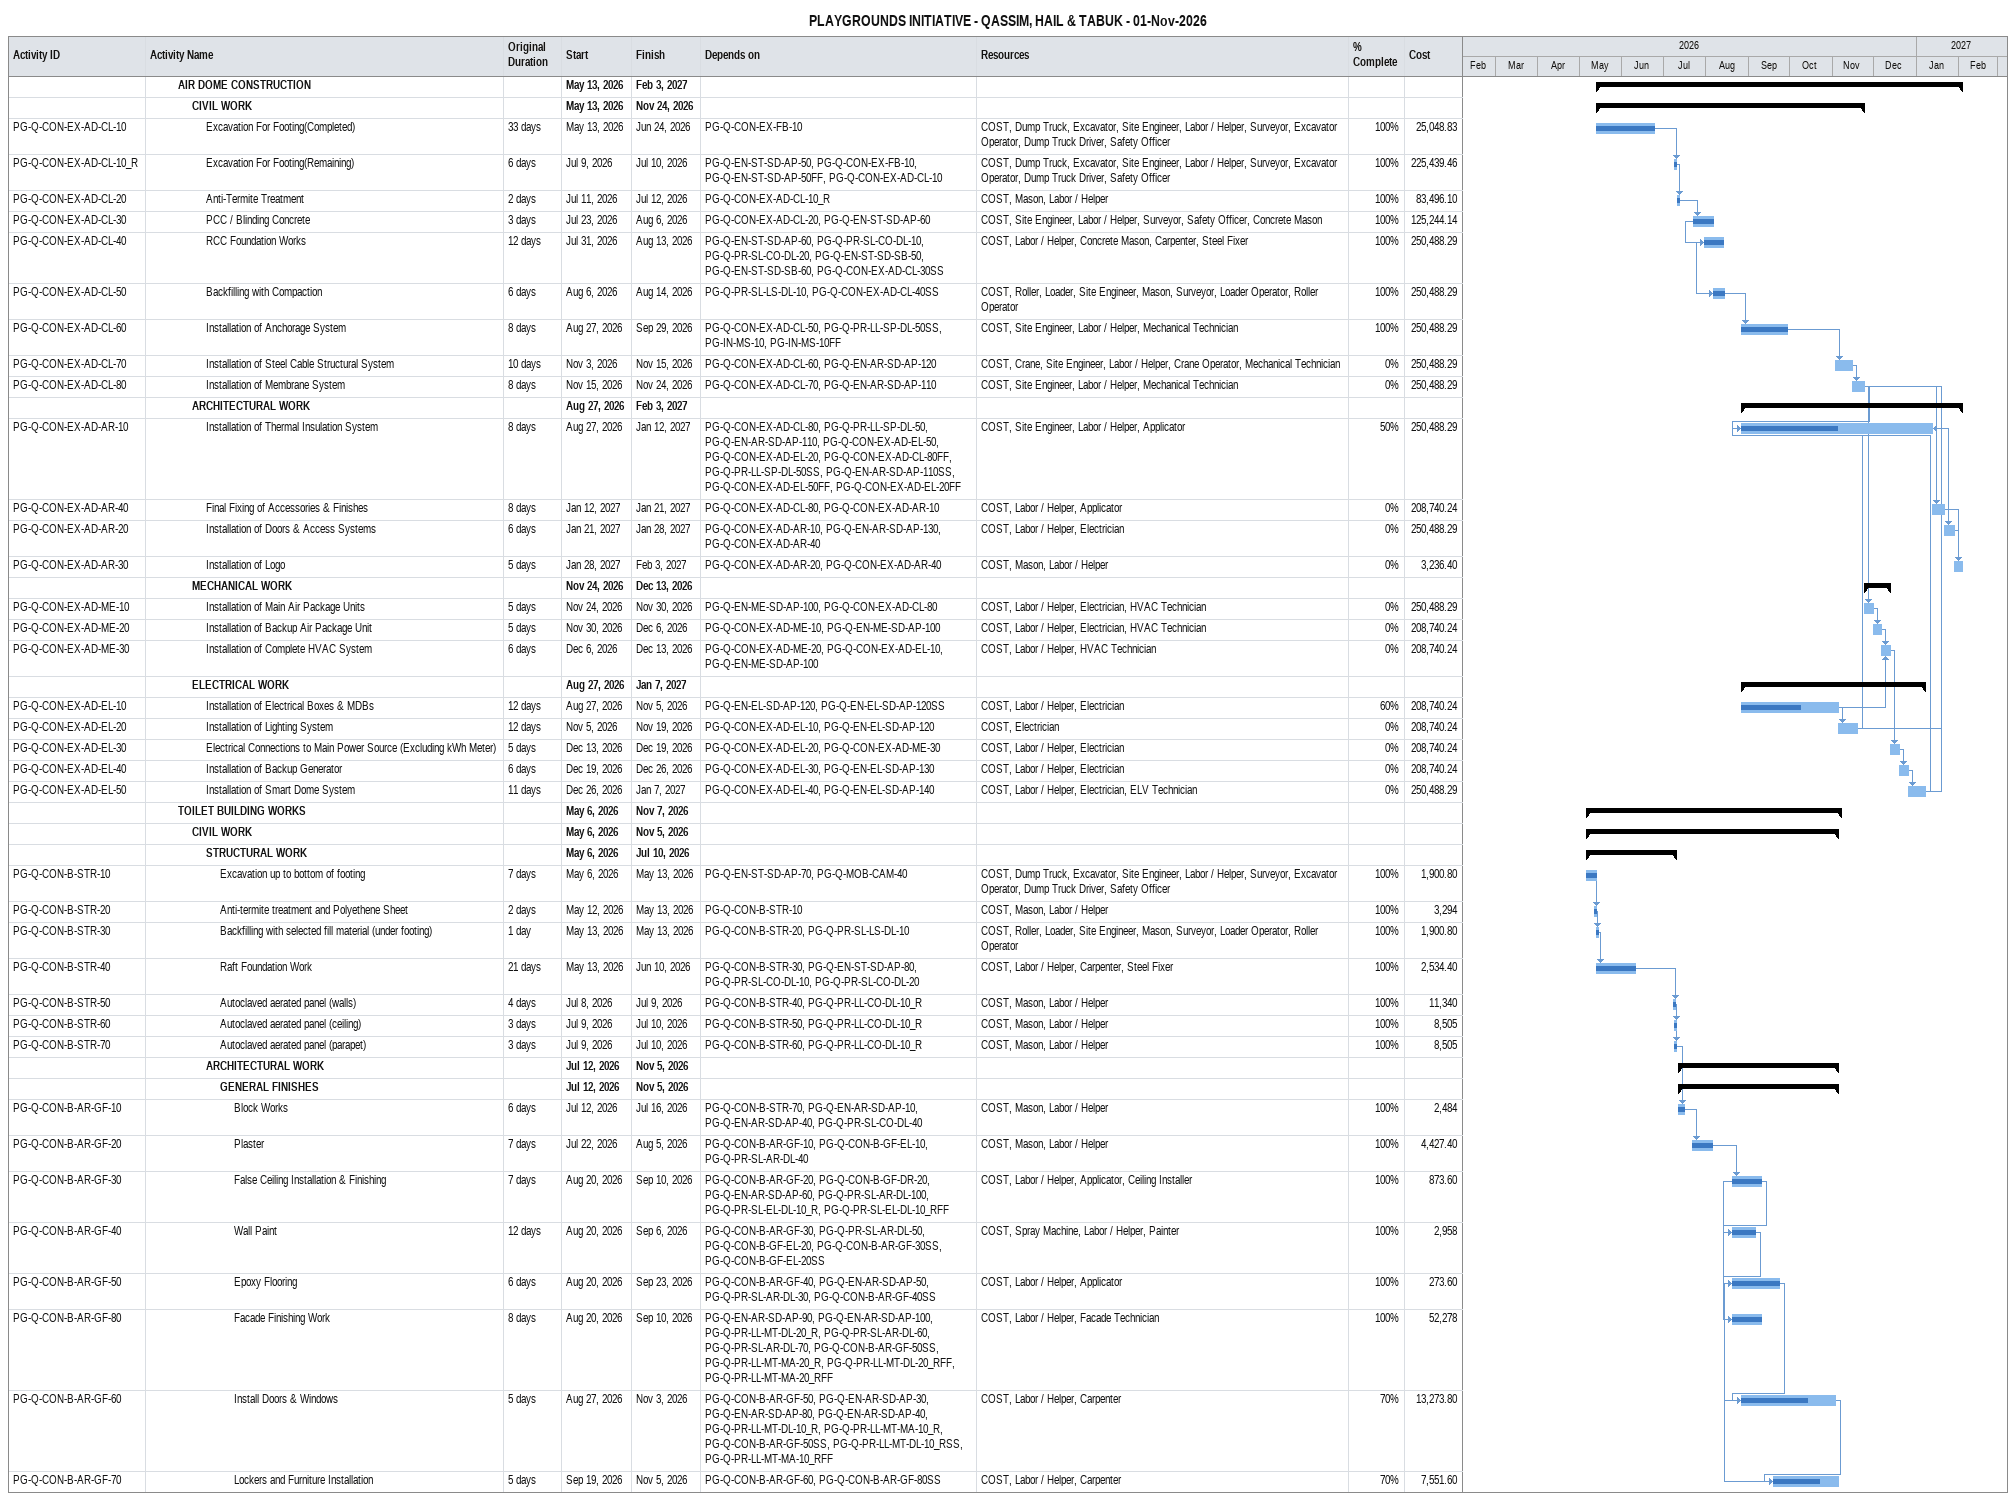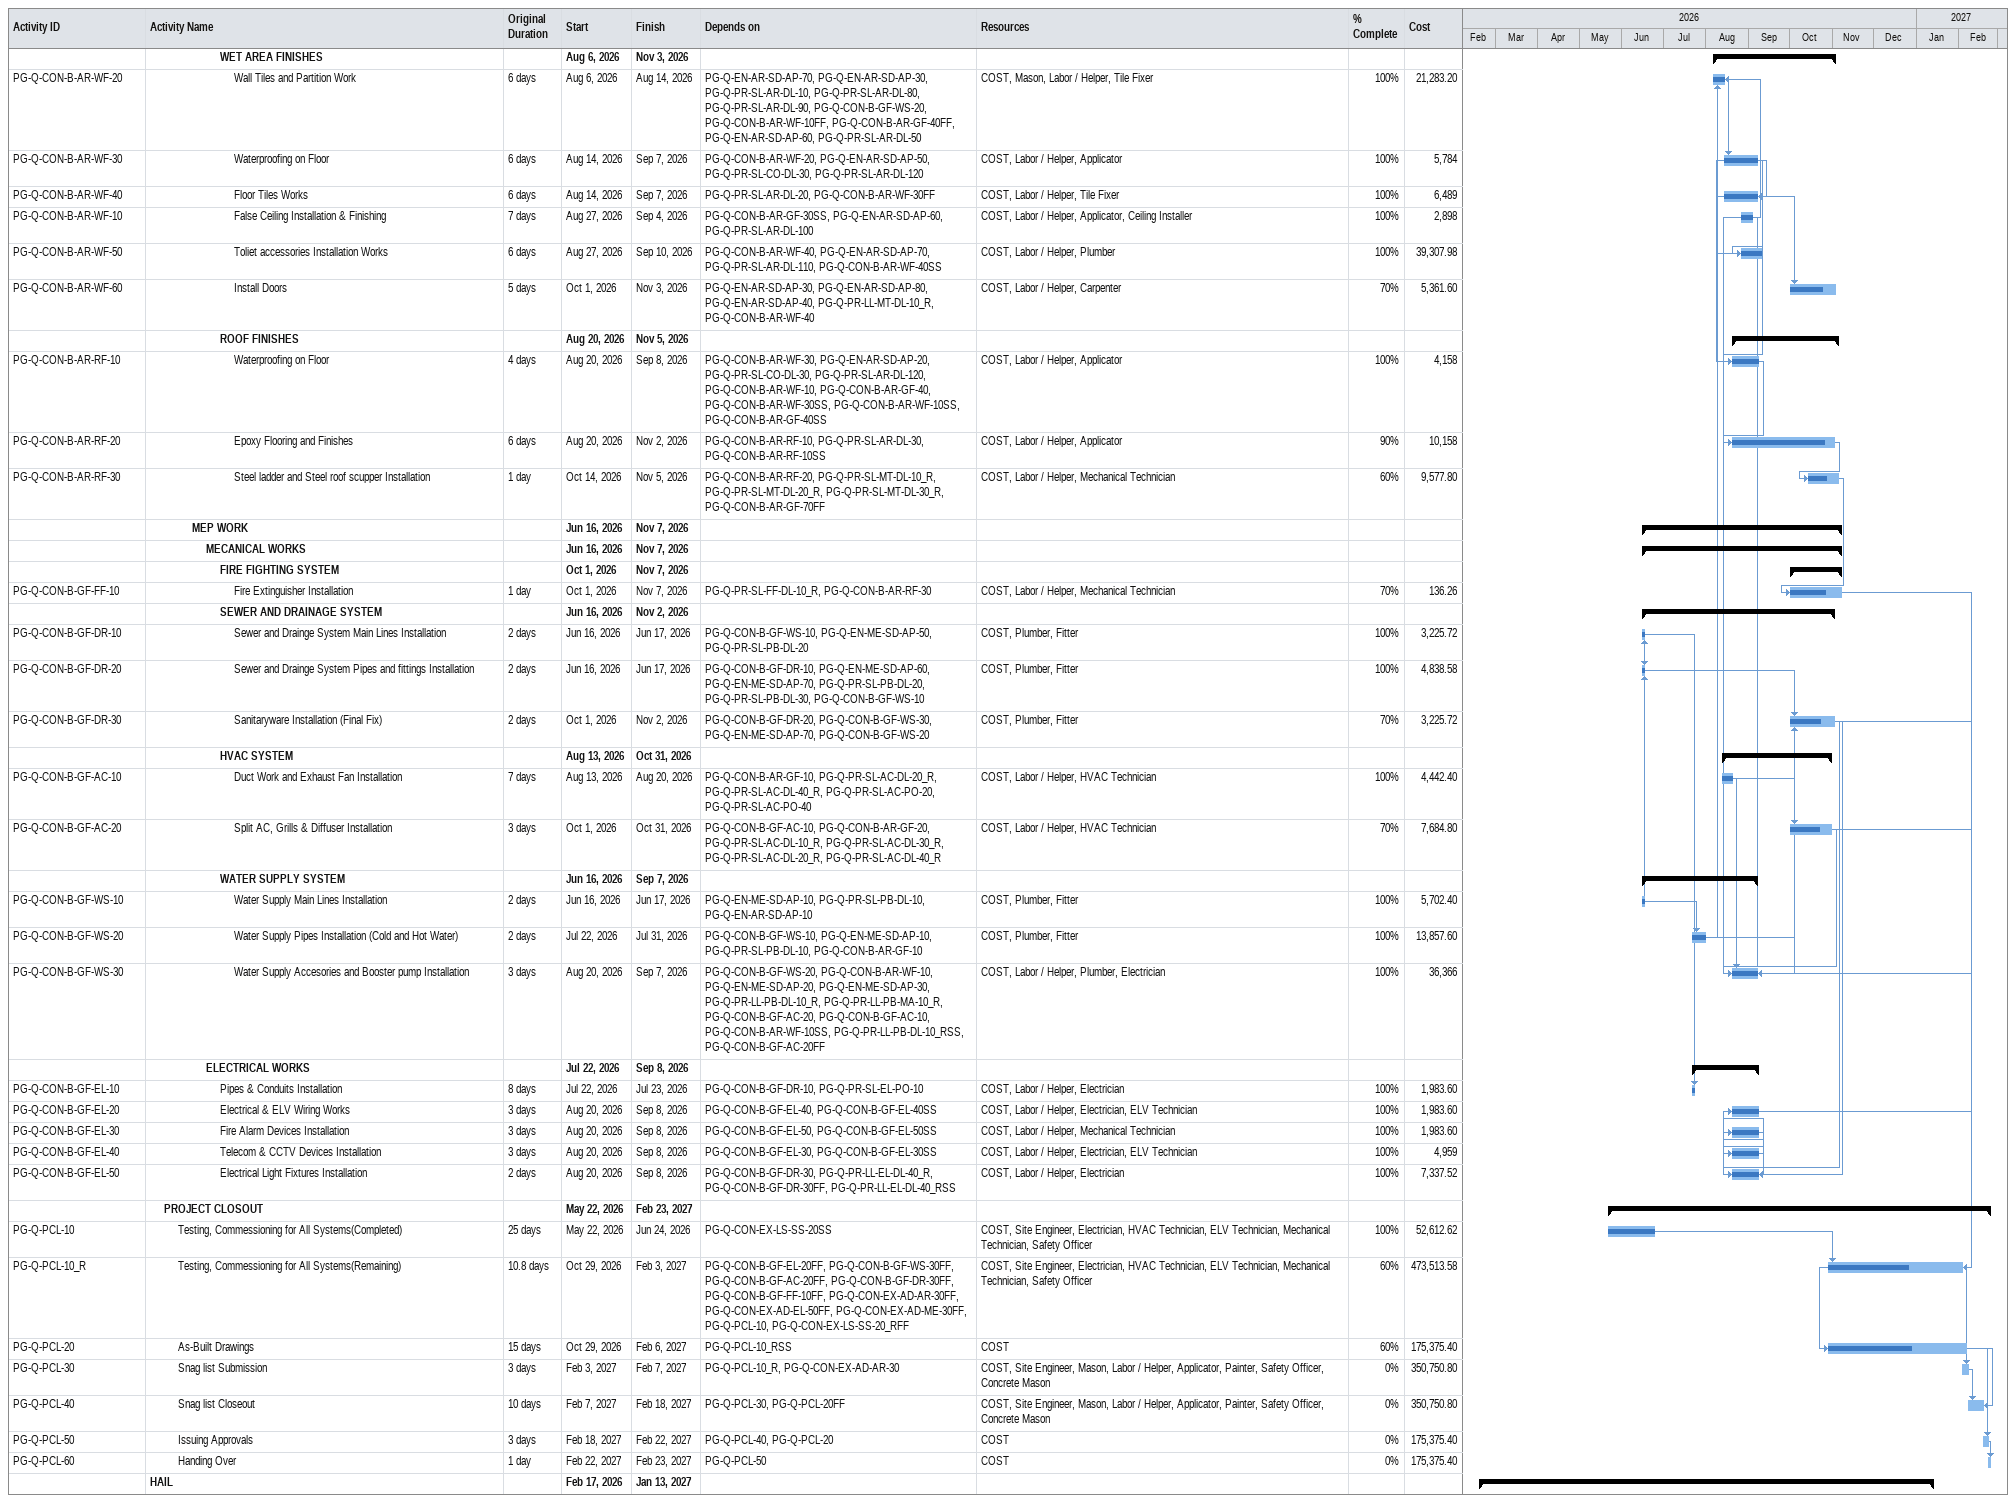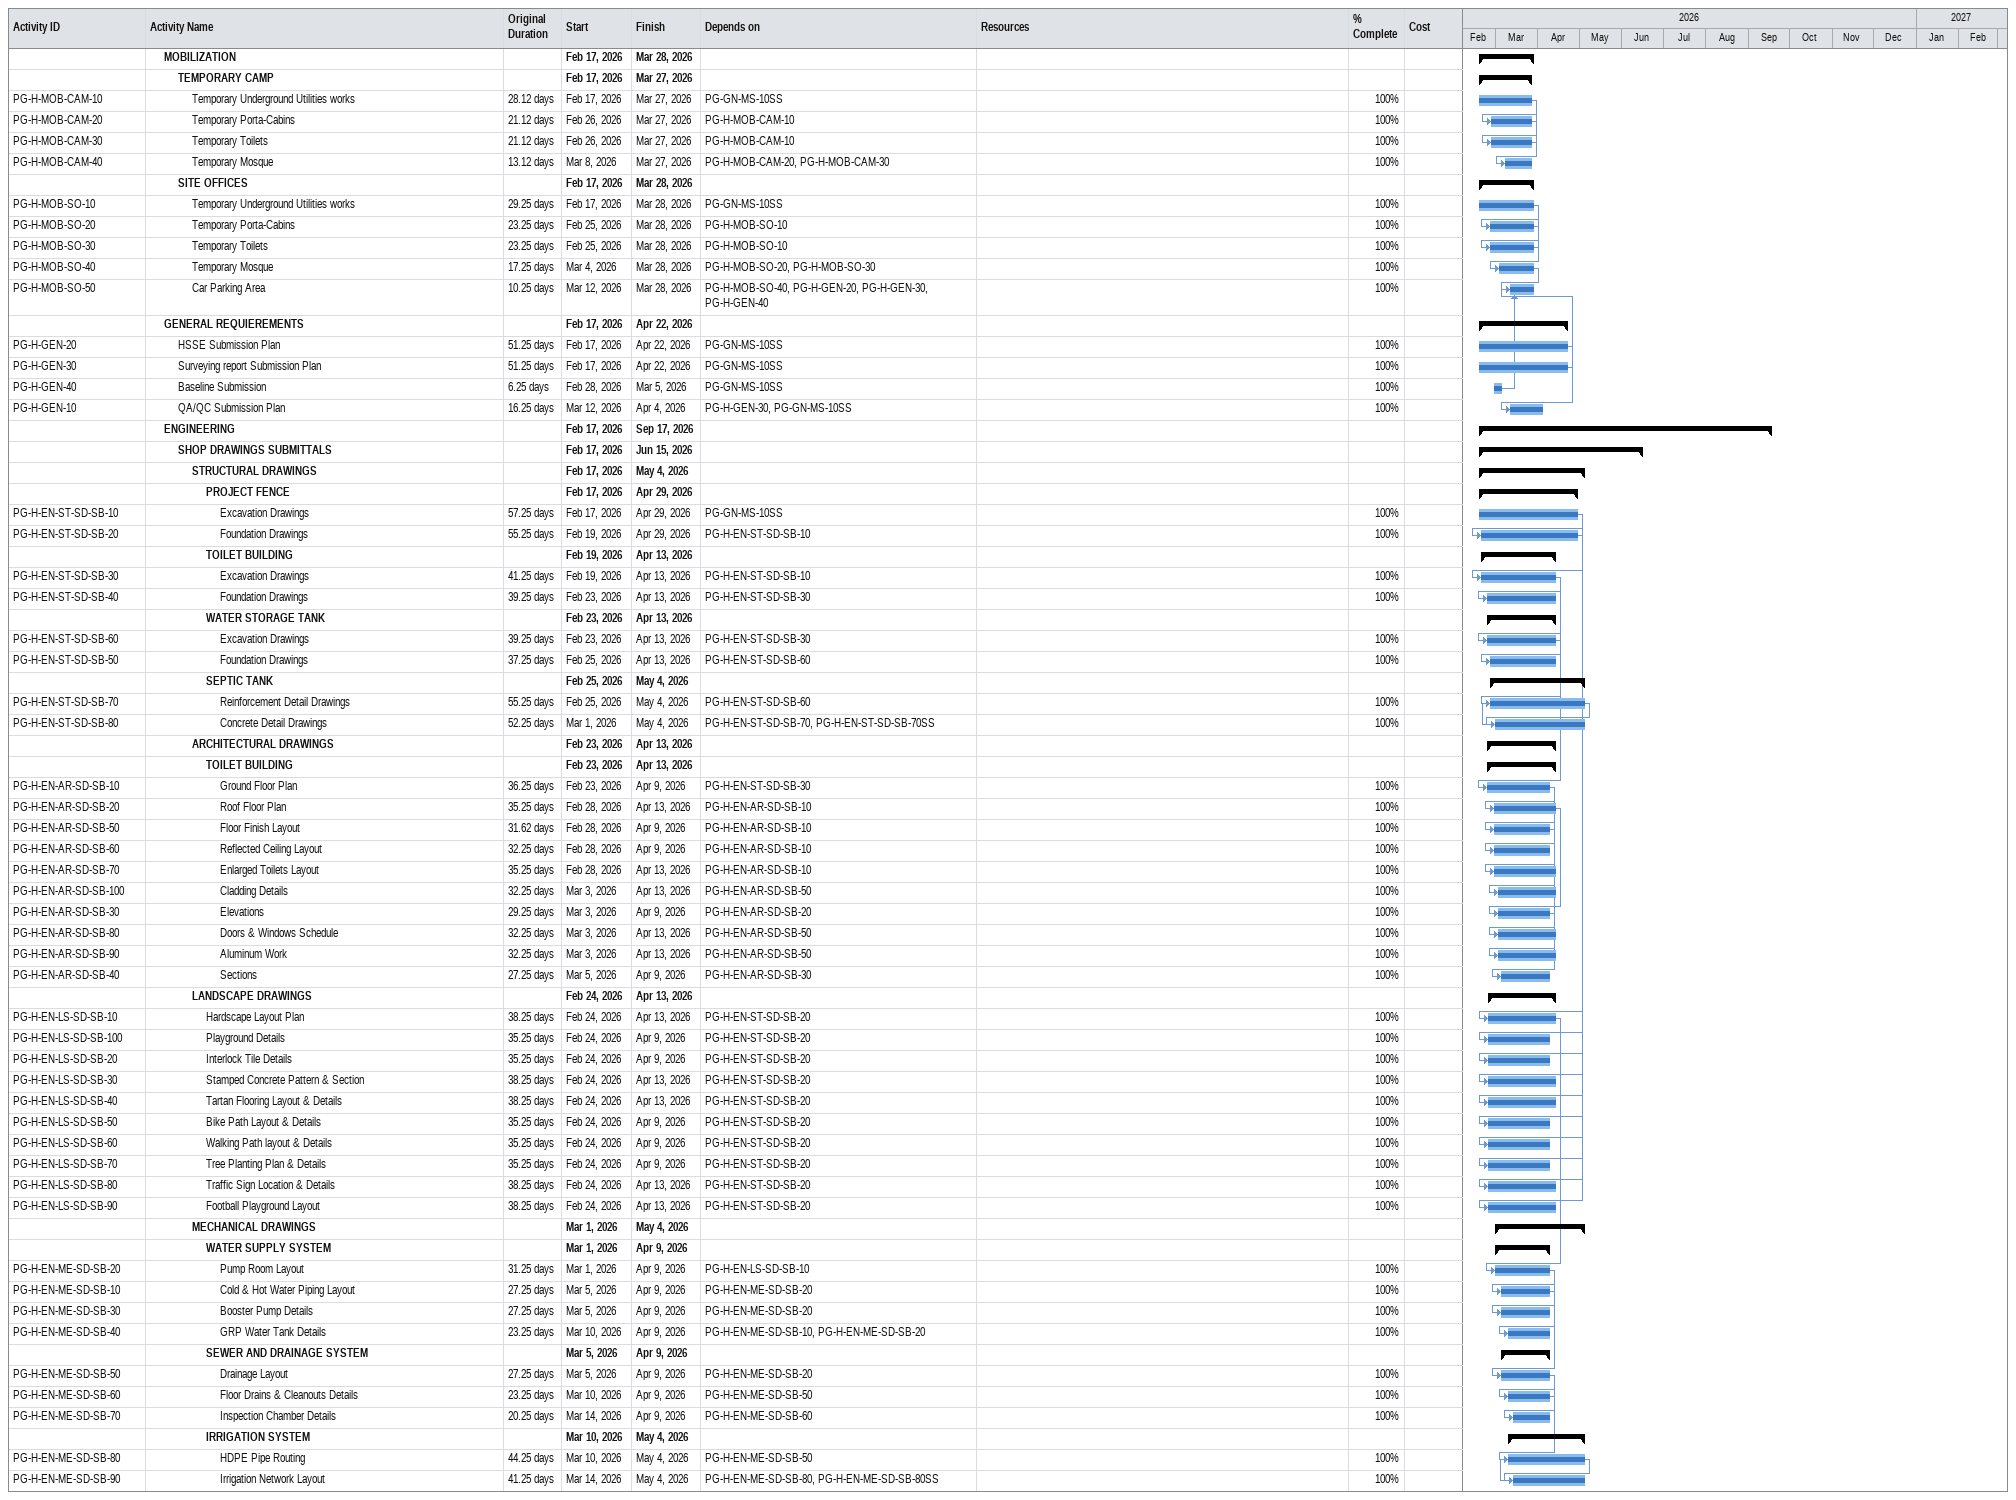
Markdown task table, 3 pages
PLAYGROUNDS INITIATIVE - QASSIM, HAIL & TABUK - 01-Nov-2026

| ID | Level | Task | Original duration | Start | Finish | Predecessors | Resources | % complete | Cost |
|---|---|---|---|---|---|---|---|---|---|
|  | 3 | **AIR DOME CONSTRUCTION** |  | 2026-05-13 | 2027-02-03 |  |  |  |  |
|  | 4 | **CIVIL WORK** |  | 2026-05-13 | 2026-11-24 |  |  |  |  |
| PG-Q-CON-EX-AD-CL-10 | 5 | Excavation For Footing(Completed) | 33d | 2026-05-13 | 2026-06-24 | PG-Q-CON-EX-FB-10 | COST, Dump Truck, Excavator, Site Engineer, Labor / Helper, Surveyor, Excavator Operator, Dump Truck Driver, Safety Officer | 100 | 25048.83 |
| PG-Q-CON-EX-AD-CL-10_R | 5 | Excavation For Footing(Remaining) | 6d | 2026-07-09 | 2026-07-10 | PG-Q-EN-ST-SD-AP-50, PG-Q-CON-EX-FB-10, PG-Q-EN-ST-SD-AP-50FF, PG-Q-CON-EX-AD-CL-10 | COST, Dump Truck, Excavator, Site Engineer, Labor / Helper, Surveyor, Excavator Operator, Dump Truck Driver, Safety Officer | 100 | 225439.46 |
| PG-Q-CON-EX-AD-CL-20 | 5 | Anti-Termite Treatment | 2d | 2026-07-11 | 2026-07-12 | PG-Q-CON-EX-AD-CL-10_R | COST, Mason, Labor / Helper | 100 | 83496.10 |
| PG-Q-CON-EX-AD-CL-30 | 5 | PCC / Blinding Concrete | 3d | 2026-07-23 | 2026-08-06 | PG-Q-CON-EX-AD-CL-20, PG-Q-EN-ST-SD-AP-60 | COST, Site Engineer, Labor / Helper, Surveyor, Safety Officer, Concrete Mason | 100 | 125244.14 |
| PG-Q-CON-EX-AD-CL-40 | 5 | RCC Foundation Works | 12d | 2026-07-31 | 2026-08-13 | PG-Q-EN-ST-SD-AP-60, PG-Q-PR-SL-CO-DL-10, PG-Q-PR-SL-CO-DL-20, PG-Q-EN-ST-SD-SB-50, PG-Q-EN-ST-SD-SB-60, PG-Q-CON-EX-AD-CL-30SS | COST, Labor / Helper, Concrete Mason, Carpenter, Steel Fixer | 100 | 250488.29 |
| PG-Q-CON-EX-AD-CL-50 | 5 | Backfilling with Compaction | 6d | 2026-08-06 | 2026-08-14 | PG-Q-PR-SL-LS-DL-10, PG-Q-CON-EX-AD-CL-40SS | COST, Roller, Loader, Site Engineer, Mason, Surveyor, Loader Operator, Roller Operator | 100 | 250488.29 |
| PG-Q-CON-EX-AD-CL-60 | 5 | Installation of Anchorage System | 8d | 2026-08-27 | 2026-09-29 | PG-Q-CON-EX-AD-CL-50, PG-Q-PR-LL-SP-DL-50SS, PG-IN-MS-10, PG-IN-MS-10FF | COST, Site Engineer, Labor / Helper, Mechanical Technician | 100 | 250488.29 |
| PG-Q-CON-EX-AD-CL-70 | 5 | Installation of Steel Cable Structural System | 10d | 2026-11-03 | 2026-11-15 | PG-Q-CON-EX-AD-CL-60, PG-Q-EN-AR-SD-AP-120 | COST, Crane, Site Engineer, Labor / Helper, Crane Operator, Mechanical Technician | 0 | 250488.29 |
| PG-Q-CON-EX-AD-CL-80 | 5 | Installation of Membrane System | 8d | 2026-11-15 | 2026-11-24 | PG-Q-CON-EX-AD-CL-70, PG-Q-EN-AR-SD-AP-110 | COST, Site Engineer, Labor / Helper, Mechanical Technician | 0 | 250488.29 |
|  | 4 | **ARCHITECTURAL WORK** |  | 2026-08-27 | 2027-02-03 |  |  |  |  |
| PG-Q-CON-EX-AD-AR-10 | 5 | Installation of Thermal Insulation System | 8d | 2026-08-27 | 2027-01-12 | PG-Q-CON-EX-AD-CL-80, PG-Q-PR-LL-SP-DL-50, PG-Q-EN-AR-SD-AP-110, PG-Q-CON-EX-AD-EL-50, PG-Q-CON-EX-AD-EL-20, PG-Q-CON-EX-AD-CL-80FF, PG-Q-PR-LL-SP-DL-50SS, PG-Q-EN-AR-SD-AP-110SS, PG-Q-CON-EX-AD-EL-50FF, PG-Q-CON-EX-AD-EL-20FF | COST, Site Engineer, Labor / Helper, Applicator | 50 | 250488.29 |
| PG-Q-CON-EX-AD-AR-40 | 5 | Final Fixing of Accessories & Finishes | 8d | 2027-01-12 | 2027-01-21 | PG-Q-CON-EX-AD-CL-80, PG-Q-CON-EX-AD-AR-10 | COST, Labor / Helper, Applicator | 0 | 208740.24 |
| PG-Q-CON-EX-AD-AR-20 | 5 | Installation of Doors & Access Systems | 6d | 2027-01-21 | 2027-01-28 | PG-Q-CON-EX-AD-AR-10, PG-Q-EN-AR-SD-AP-130, PG-Q-CON-EX-AD-AR-40 | COST, Labor / Helper, Electrician | 0 | 250488.29 |
| PG-Q-CON-EX-AD-AR-30 | 5 | Installation of Logo | 5d | 2027-01-28 | 2027-02-03 | PG-Q-CON-EX-AD-AR-20, PG-Q-CON-EX-AD-AR-40 | COST, Mason, Labor / Helper | 0 | 3236.40 |
|  | 4 | **MECHANICAL WORK** |  | 2026-11-24 | 2026-12-13 |  |  |  |  |
| PG-Q-CON-EX-AD-ME-10 | 5 | Installation of Main Air Package Units | 5d | 2026-11-24 | 2026-11-30 | PG-Q-EN-ME-SD-AP-100, PG-Q-CON-EX-AD-CL-80 | COST, Labor / Helper, Electrician, HVAC Technician | 0 | 250488.29 |
| PG-Q-CON-EX-AD-ME-20 | 5 | Installation of Backup Air Package Unit | 5d | 2026-11-30 | 2026-12-06 | PG-Q-CON-EX-AD-ME-10, PG-Q-EN-ME-SD-AP-100 | COST, Labor / Helper, Electrician, HVAC Technician | 0 | 208740.24 |
| PG-Q-CON-EX-AD-ME-30 | 5 | Installation of Complete HVAC System | 6d | 2026-12-06 | 2026-12-13 | PG-Q-CON-EX-AD-ME-20, PG-Q-CON-EX-AD-EL-10, PG-Q-EN-ME-SD-AP-100 | COST, Labor / Helper, HVAC Technician | 0 | 208740.24 |
|  | 4 | **ELECTRICAL WORK** |  | 2026-08-27 | 2027-01-07 |  |  |  |  |
| PG-Q-CON-EX-AD-EL-10 | 5 | Installation of Electrical Boxes & MDBs | 12d | 2026-08-27 | 2026-11-05 | PG-Q-EN-EL-SD-AP-120, PG-Q-EN-EL-SD-AP-120SS | COST, Labor / Helper, Electrician | 60 | 208740.24 |
| PG-Q-CON-EX-AD-EL-20 | 5 | Installation of Lighting System | 12d | 2026-11-05 | 2026-11-19 | PG-Q-CON-EX-AD-EL-10, PG-Q-EN-EL-SD-AP-120 | COST, Electrician | 0 | 208740.24 |
| PG-Q-CON-EX-AD-EL-30 | 5 | Electrical Connections to Main Power Source (Excluding kWh Meter) | 5d | 2026-12-13 | 2026-12-19 | PG-Q-CON-EX-AD-EL-20, PG-Q-CON-EX-AD-ME-30 | COST, Labor / Helper, Electrician | 0 | 208740.24 |
| PG-Q-CON-EX-AD-EL-40 | 5 | Installation of Backup Generator | 6d | 2026-12-19 | 2026-12-26 | PG-Q-CON-EX-AD-EL-30, PG-Q-EN-EL-SD-AP-130 | COST, Labor / Helper, Electrician | 0 | 208740.24 |
| PG-Q-CON-EX-AD-EL-50 | 5 | Installation of Smart Dome System | 11d | 2026-12-26 | 2027-01-07 | PG-Q-CON-EX-AD-EL-40, PG-Q-EN-EL-SD-AP-140 | COST, Labor / Helper, Electrician, ELV Technician | 0 | 250488.29 |
|  | 3 | **TOILET BUILDING WORKS** |  | 2026-05-06 | 2026-11-07 |  |  |  |  |
|  | 4 | **CIVIL WORK** |  | 2026-05-06 | 2026-11-05 |  |  |  |  |
|  | 5 | **STRUCTURAL WORK** |  | 2026-05-06 | 2026-07-10 |  |  |  |  |
| PG-Q-CON-B-STR-10 | 6 | Excavation up to bottom of footing | 7d | 2026-05-06 | 2026-05-13 | PG-Q-EN-ST-SD-AP-70, PG-Q-MOB-CAM-40 | COST, Dump Truck, Excavator, Site Engineer, Labor / Helper, Surveyor, Excavator Operator, Dump Truck Driver, Safety Officer | 100 | 1900.80 |
| PG-Q-CON-B-STR-20 | 6 | Anti-termite treatment and Polyethene Sheet | 2d | 2026-05-12 | 2026-05-13 | PG-Q-CON-B-STR-10 | COST, Mason, Labor / Helper | 100 | 3294 |
| PG-Q-CON-B-STR-30 | 6 | Backfilling with selected fill material (under footing) | 1d | 2026-05-13 | 2026-05-13 | PG-Q-CON-B-STR-20, PG-Q-PR-SL-LS-DL-10 | COST, Roller, Loader, Site Engineer, Mason, Surveyor, Loader Operator, Roller Operator | 100 | 1900.80 |
| PG-Q-CON-B-STR-40 | 6 | Raft Foundation Work | 21d | 2026-05-13 | 2026-06-10 | PG-Q-CON-B-STR-30, PG-Q-EN-ST-SD-AP-80, PG-Q-PR-SL-CO-DL-10, PG-Q-PR-SL-CO-DL-20 | COST, Labor / Helper, Carpenter, Steel Fixer | 100 | 2534.40 |
| PG-Q-CON-B-STR-50 | 6 | Autoclaved aerated panel (walls) | 4d | 2026-07-08 | 2026-07-09 | PG-Q-CON-B-STR-40, PG-Q-PR-LL-CO-DL-10_R | COST, Mason, Labor / Helper | 100 | 11340 |
| PG-Q-CON-B-STR-60 | 6 | Autoclaved aerated panel (ceiling) | 3d | 2026-07-09 | 2026-07-10 | PG-Q-CON-B-STR-50, PG-Q-PR-LL-CO-DL-10_R | COST, Mason, Labor / Helper | 100 | 8505 |
| PG-Q-CON-B-STR-70 | 6 | Autoclaved aerated panel (parapet) | 3d | 2026-07-09 | 2026-07-10 | PG-Q-CON-B-STR-60, PG-Q-PR-LL-CO-DL-10_R | COST, Mason, Labor / Helper | 100 | 8505 |
|  | 5 | **ARCHITECTURAL WORK** |  | 2026-07-12 | 2026-11-05 |  |  |  |  |
|  | 6 | **GENERAL FINISHES** |  | 2026-07-12 | 2026-11-05 |  |  |  |  |
| PG-Q-CON-B-AR-GF-10 | 7 | Block Works | 6d | 2026-07-12 | 2026-07-16 | PG-Q-CON-B-STR-70, PG-Q-EN-AR-SD-AP-10, PG-Q-EN-AR-SD-AP-40, PG-Q-PR-SL-CO-DL-40 | COST, Mason, Labor / Helper | 100 | 2484 |
| PG-Q-CON-B-AR-GF-20 | 7 | Plaster | 7d | 2026-07-22 | 2026-08-05 | PG-Q-CON-B-AR-GF-10, PG-Q-CON-B-GF-EL-10, PG-Q-PR-SL-AR-DL-40 | COST, Mason, Labor / Helper | 100 | 4427.40 |
| PG-Q-CON-B-AR-GF-30 | 7 | False Ceiling Installation & Finishing | 7d | 2026-08-20 | 2026-09-10 | PG-Q-CON-B-AR-GF-20, PG-Q-CON-B-GF-DR-20, PG-Q-EN-AR-SD-AP-60, PG-Q-PR-SL-AR-DL-100, PG-Q-PR-SL-EL-DL-10_R, PG-Q-PR-SL-EL-DL-10_RFF | COST, Labor / Helper, Applicator, Ceiling Installer | 100 | 873.60 |
| PG-Q-CON-B-AR-GF-40 | 7 | Wall Paint | 12d | 2026-08-20 | 2026-09-06 | PG-Q-CON-B-AR-GF-30, PG-Q-PR-SL-AR-DL-50, PG-Q-CON-B-GF-EL-20, PG-Q-CON-B-AR-GF-30SS, PG-Q-CON-B-GF-EL-20SS | COST, Spray Machine, Labor / Helper, Painter | 100 | 2958 |
| PG-Q-CON-B-AR-GF-50 | 7 | Epoxy Flooring | 6d | 2026-08-20 | 2026-09-23 | PG-Q-CON-B-AR-GF-40, PG-Q-EN-AR-SD-AP-50, PG-Q-PR-SL-AR-DL-30, PG-Q-CON-B-AR-GF-40SS | COST, Labor / Helper, Applicator | 100 | 273.60 |
| PG-Q-CON-B-AR-GF-80 | 7 | Facade Finishing Work | 8d | 2026-08-20 | 2026-09-10 | PG-Q-EN-AR-SD-AP-90, PG-Q-EN-AR-SD-AP-100, PG-Q-PR-LL-MT-DL-20_R, PG-Q-PR-SL-AR-DL-60, PG-Q-PR-SL-AR-DL-70, PG-Q-CON-B-AR-GF-50SS, PG-Q-PR-LL-MT-MA-20_R, PG-Q-PR-LL-MT-DL-20_RFF, PG-Q-PR-LL-MT-MA-20_RFF | COST, Labor / Helper, Facade Technician | 100 | 52278 |
| PG-Q-CON-B-AR-GF-60 | 7 | Install Doors & Windows | 5d | 2026-08-27 | 2026-11-03 | PG-Q-CON-B-AR-GF-50, PG-Q-EN-AR-SD-AP-30, PG-Q-EN-AR-SD-AP-80, PG-Q-EN-AR-SD-AP-40, PG-Q-PR-LL-MT-DL-10_R, PG-Q-PR-LL-MT-MA-10_R, PG-Q-CON-B-AR-GF-50SS, PG-Q-PR-LL-MT-DL-10_RSS, PG-Q-PR-LL-MT-MA-10_RFF | COST, Labor / Helper, Carpenter | 70 | 13273.80 |
| PG-Q-CON-B-AR-GF-70 | 7 | Lockers and Furniture Installation | 5d | 2026-09-19 | 2026-11-05 | PG-Q-CON-B-AR-GF-60, PG-Q-CON-B-AR-GF-80SS | COST, Labor / Helper, Carpenter | 70 | 7551.60 |
|  | 6 | **WET AREA FINISHES** |  | 2026-08-06 | 2026-11-03 |  |  |  |  |
| PG-Q-CON-B-AR-WF-20 | 7 | Wall Tiles and Partition Work | 6d | 2026-08-06 | 2026-08-14 | PG-Q-EN-AR-SD-AP-70, PG-Q-EN-AR-SD-AP-30, PG-Q-PR-SL-AR-DL-10, PG-Q-PR-SL-AR-DL-80, PG-Q-PR-SL-AR-DL-90, PG-Q-CON-B-GF-WS-20, PG-Q-CON-B-AR-WF-10FF, PG-Q-CON-B-AR-GF-40FF, PG-Q-EN-AR-SD-AP-60, PG-Q-PR-SL-AR-DL-50 | COST, Mason, Labor / Helper, Tile Fixer | 100 | 21283.20 |
| PG-Q-CON-B-AR-WF-30 | 7 | Waterproofing on Floor | 6d | 2026-08-14 | 2026-09-07 | PG-Q-CON-B-AR-WF-20, PG-Q-EN-AR-SD-AP-50, PG-Q-PR-SL-CO-DL-30, PG-Q-PR-SL-AR-DL-120 | COST, Labor / Helper, Applicator | 100 | 5784 |
| PG-Q-CON-B-AR-WF-40 | 7 | Floor Tiles Works | 6d | 2026-08-14 | 2026-09-07 | PG-Q-PR-SL-AR-DL-20, PG-Q-CON-B-AR-WF-30FF | COST, Labor / Helper, Tile Fixer | 100 | 6489 |
| PG-Q-CON-B-AR-WF-10 | 7 | False Ceiling Installation & Finishing | 7d | 2026-08-27 | 2026-09-04 | PG-Q-CON-B-AR-GF-30SS, PG-Q-EN-AR-SD-AP-60, PG-Q-PR-SL-AR-DL-100 | COST, Labor / Helper, Applicator, Ceiling Installer | 100 | 2898 |
| PG-Q-CON-B-AR-WF-50 | 7 | Toliet accessories Installation Works | 6d | 2026-08-27 | 2026-09-10 | PG-Q-CON-B-AR-WF-40, PG-Q-EN-AR-SD-AP-70, PG-Q-PR-SL-AR-DL-110, PG-Q-CON-B-AR-WF-40SS | COST, Labor / Helper, Plumber | 100 | 39307.98 |
| PG-Q-CON-B-AR-WF-60 | 7 | Install Doors | 5d | 2026-10-01 | 2026-11-03 | PG-Q-EN-AR-SD-AP-30, PG-Q-EN-AR-SD-AP-80, PG-Q-EN-AR-SD-AP-40, PG-Q-PR-LL-MT-DL-10_R, PG-Q-CON-B-AR-WF-40 | COST, Labor / Helper, Carpenter | 70 | 5361.60 |
|  | 6 | **ROOF FINISHES** |  | 2026-08-20 | 2026-11-05 |  |  |  |  |
| PG-Q-CON-B-AR-RF-10 | 7 | Waterproofing on Floor | 4d | 2026-08-20 | 2026-09-08 | PG-Q-CON-B-AR-WF-30, PG-Q-EN-AR-SD-AP-20, PG-Q-PR-SL-CO-DL-30, PG-Q-PR-SL-AR-DL-120, PG-Q-CON-B-AR-WF-10, PG-Q-CON-B-AR-GF-40, PG-Q-CON-B-AR-WF-30SS, PG-Q-CON-B-AR-WF-10SS, PG-Q-CON-B-AR-GF-40SS | COST, Labor / Helper, Applicator | 100 | 4158 |
| PG-Q-CON-B-AR-RF-20 | 7 | Epoxy Flooring and Finishes | 6d | 2026-08-20 | 2026-11-02 | PG-Q-CON-B-AR-RF-10, PG-Q-PR-SL-AR-DL-30, PG-Q-CON-B-AR-RF-10SS | COST, Labor / Helper, Applicator | 90 | 10158 |
| PG-Q-CON-B-AR-RF-30 | 7 | Steel ladder and Steel roof scupper Installation | 1d | 2026-10-14 | 2026-11-05 | PG-Q-CON-B-AR-RF-20, PG-Q-PR-SL-MT-DL-10_R, PG-Q-PR-SL-MT-DL-20_R, PG-Q-PR-SL-MT-DL-30_R, PG-Q-CON-B-AR-GF-70FF | COST, Labor / Helper, Mechanical Technician | 60 | 9577.80 |
|  | 4 | **MEP WORK** |  | 2026-06-16 | 2026-11-07 |  |  |  |  |
|  | 5 | **MECANICAL WORKS** |  | 2026-06-16 | 2026-11-07 |  |  |  |  |
|  | 6 | **FIRE FIGHTING SYSTEM** |  | 2026-10-01 | 2026-11-07 |  |  |  |  |
| PG-Q-CON-B-GF-FF-10 | 7 | Fire Extinguisher Installation | 1d | 2026-10-01 | 2026-11-07 | PG-Q-PR-SL-FF-DL-10_R, PG-Q-CON-B-AR-RF-30 | COST, Labor / Helper, Mechanical Technician | 70 | 136.26 |
|  | 6 | **SEWER AND DRAINAGE SYSTEM** |  | 2026-06-16 | 2026-11-02 |  |  |  |  |
| PG-Q-CON-B-GF-DR-10 | 7 | Sewer and Drainge System Main Lines Installation | 2d | 2026-06-16 | 2026-06-17 | PG-Q-CON-B-GF-WS-10, PG-Q-EN-ME-SD-AP-50, PG-Q-PR-SL-PB-DL-20 | COST, Plumber, Fitter | 100 | 3225.72 |
| PG-Q-CON-B-GF-DR-20 | 7 | Sewer and Drainge System Pipes and fittings Installation | 2d | 2026-06-16 | 2026-06-17 | PG-Q-CON-B-GF-DR-10, PG-Q-EN-ME-SD-AP-60, PG-Q-EN-ME-SD-AP-70, PG-Q-PR-SL-PB-DL-20, PG-Q-PR-SL-PB-DL-30, PG-Q-CON-B-GF-WS-10 | COST, Plumber, Fitter | 100 | 4838.58 |
| PG-Q-CON-B-GF-DR-30 | 7 | Sanitaryware Installation (Final Fix) | 2d | 2026-10-01 | 2026-11-02 | PG-Q-CON-B-GF-DR-20, PG-Q-CON-B-GF-WS-30, PG-Q-EN-ME-SD-AP-70, PG-Q-CON-B-GF-WS-20 | COST, Plumber, Fitter | 70 | 3225.72 |
|  | 6 | **HVAC SYSTEM** |  | 2026-08-13 | 2026-10-31 |  |  |  |  |
| PG-Q-CON-B-GF-AC-10 | 7 | Duct Work and Exhaust Fan Installation | 7d | 2026-08-13 | 2026-08-20 | PG-Q-CON-B-AR-GF-10, PG-Q-PR-SL-AC-DL-20_R, PG-Q-PR-SL-AC-DL-40_R, PG-Q-PR-SL-AC-PO-20, PG-Q-PR-SL-AC-PO-40 | COST, Labor / Helper, HVAC Technician | 100 | 4442.40 |
| PG-Q-CON-B-GF-AC-20 | 7 | Split AC, Grills & Diffuser Installation | 3d | 2026-10-01 | 2026-10-31 | PG-Q-CON-B-GF-AC-10, PG-Q-CON-B-AR-GF-20, PG-Q-PR-SL-AC-DL-10_R, PG-Q-PR-SL-AC-DL-30_R, PG-Q-PR-SL-AC-DL-20_R, PG-Q-PR-SL-AC-DL-40_R | COST, Labor / Helper, HVAC Technician | 70 | 7684.80 |
|  | 6 | **WATER SUPPLY SYSTEM** |  | 2026-06-16 | 2026-09-07 |  |  |  |  |
| PG-Q-CON-B-GF-WS-10 | 7 | Water Supply Main Lines Installation | 2d | 2026-06-16 | 2026-06-17 | PG-Q-EN-ME-SD-AP-10, PG-Q-PR-SL-PB-DL-10, PG-Q-EN-AR-SD-AP-10 | COST, Plumber, Fitter | 100 | 5702.40 |
| PG-Q-CON-B-GF-WS-20 | 7 | Water Supply Pipes Installation (Cold and Hot Water) | 2d | 2026-07-22 | 2026-07-31 | PG-Q-CON-B-GF-WS-10, PG-Q-EN-ME-SD-AP-10, PG-Q-PR-SL-PB-DL-10, PG-Q-CON-B-AR-GF-10 | COST, Plumber, Fitter | 100 | 13857.60 |
| PG-Q-CON-B-GF-WS-30 | 7 | Water Supply Accesories and Booster pump Installation | 3d | 2026-08-20 | 2026-09-07 | PG-Q-CON-B-GF-WS-20, PG-Q-CON-B-AR-WF-10, PG-Q-EN-ME-SD-AP-20, PG-Q-EN-ME-SD-AP-30, PG-Q-PR-LL-PB-DL-10_R, PG-Q-PR-LL-PB-MA-10_R, PG-Q-CON-B-GF-AC-20, PG-Q-CON-B-GF-AC-10, PG-Q-CON-B-AR-WF-10SS, PG-Q-PR-LL-PB-DL-10_RSS, PG-Q-CON-B-GF-AC-20FF | COST, Labor / Helper, Plumber, Electrician | 100 | 36366 |
|  | 5 | **ELECTRICAL WORKS** |  | 2026-07-22 | 2026-09-08 |  |  |  |  |
| PG-Q-CON-B-GF-EL-10 | 6 | Pipes & Conduits Installation | 8d | 2026-07-22 | 2026-07-23 | PG-Q-CON-B-GF-DR-10, PG-Q-PR-SL-EL-PO-10 | COST, Labor / Helper, Electrician | 100 | 1983.60 |
| PG-Q-CON-B-GF-EL-20 | 6 | Electrical & ELV Wiring Works | 3d | 2026-08-20 | 2026-09-08 | PG-Q-CON-B-GF-EL-40, PG-Q-CON-B-GF-EL-40SS | COST, Labor / Helper, Electrician, ELV Technician | 100 | 1983.60 |
| PG-Q-CON-B-GF-EL-30 | 6 | Fire Alarm Devices Installation | 3d | 2026-08-20 | 2026-09-08 | PG-Q-CON-B-GF-EL-50, PG-Q-CON-B-GF-EL-50SS | COST, Labor / Helper, Mechanical Technician | 100 | 1983.60 |
| PG-Q-CON-B-GF-EL-40 | 6 | Telecom & CCTV Devices Installation | 3d | 2026-08-20 | 2026-09-08 | PG-Q-CON-B-GF-EL-30, PG-Q-CON-B-GF-EL-30SS | COST, Labor / Helper, Electrician, ELV Technician | 100 | 4959 |
| PG-Q-CON-B-GF-EL-50 | 6 | Electrical Light Fixtures Installation | 2d | 2026-08-20 | 2026-09-08 | PG-Q-CON-B-GF-DR-30, PG-Q-PR-LL-EL-DL-40_R, PG-Q-CON-B-GF-DR-30FF, PG-Q-PR-LL-EL-DL-40_RSS | COST, Labor / Helper, Electrician | 100 | 7337.52 |
|  | 2 | **PROJECT CLOSOUT** |  | 2026-05-22 | 2027-02-23 |  |  |  |  |
| PG-Q-PCL-10 | 3 | Testing, Commessioning for All Systems(Completed) | 25d | 2026-05-22 | 2026-06-24 | PG-Q-CON-EX-LS-SS-20SS | COST, Site Engineer, Electrician, HVAC Technician, ELV Technician, Mechanical Technician, Safety Officer | 100 | 52612.62 |
| PG-Q-PCL-10_R | 3 | Testing, Commessioning for All Systems(Remaining) | 10.8d | 2026-10-29 | 2027-02-03 | PG-Q-CON-B-GF-EL-20FF, PG-Q-CON-B-GF-WS-30FF, PG-Q-CON-B-GF-AC-20FF, PG-Q-CON-B-GF-DR-30FF, PG-Q-CON-B-GF-FF-10FF, PG-Q-CON-EX-AD-AR-30FF, PG-Q-CON-EX-AD-EL-50FF, PG-Q-CON-EX-AD-ME-30FF, PG-Q-PCL-10, PG-Q-CON-EX-LS-SS-20_RFF | COST, Site Engineer, Electrician, HVAC Technician, ELV Technician, Mechanical Technician, Safety Officer | 60 | 473513.58 |
| PG-Q-PCL-20 | 3 | As-Built Drawings | 15d | 2026-10-29 | 2027-02-06 | PG-Q-PCL-10_RSS | COST | 60 | 175375.40 |
| PG-Q-PCL-30 | 3 | Snag list Submission | 3d | 2027-02-03 | 2027-02-07 | PG-Q-PCL-10_R, PG-Q-CON-EX-AD-AR-30 | COST, Site Engineer, Mason, Labor / Helper, Applicator, Painter, Safety Officer, Concrete Mason | 0 | 350750.80 |
| PG-Q-PCL-40 | 3 | Snag list Closeout | 10d | 2027-02-07 | 2027-02-18 | PG-Q-PCL-30, PG-Q-PCL-20FF | COST, Site Engineer, Mason, Labor / Helper, Applicator, Painter, Safety Officer, Concrete Mason | 0 | 350750.80 |
| PG-Q-PCL-50 | 3 | Issuing Approvals | 3d | 2027-02-18 | 2027-02-22 | PG-Q-PCL-40, PG-Q-PCL-20 | COST | 0 | 175375.40 |
| PG-Q-PCL-60 | 3 | Handing Over | 1d | 2027-02-22 | 2027-02-23 | PG-Q-PCL-50 | COST | 0 | 175375.40 |
|  | 1 | **HAIL** |  | 2026-02-17 | 2027-01-13 |  |  |  |  |
|  | 2 | **MOBILIZATION** |  | 2026-02-17 | 2026-03-28 |  |  |  |  |
|  | 3 | **TEMPORARY CAMP** |  | 2026-02-17 | 2026-03-27 |  |  |  |  |
| PG-H-MOB-CAM-10 | 4 | Temporary Underground Utilities works | 28.12d | 2026-02-17 | 2026-03-27 | PG-GN-MS-10SS |  | 100 |  |
| PG-H-MOB-CAM-20 | 4 | Temporary Porta-Cabins | 21.12d | 2026-02-26 | 2026-03-27 | PG-H-MOB-CAM-10 |  | 100 |  |
| PG-H-MOB-CAM-30 | 4 | Temporary Toilets | 21.12d | 2026-02-26 | 2026-03-27 | PG-H-MOB-CAM-10 |  | 100 |  |
| PG-H-MOB-CAM-40 | 4 | Temporary Mosque | 13.12d | 2026-03-08 | 2026-03-27 | PG-H-MOB-CAM-20, PG-H-MOB-CAM-30 |  | 100 |  |
|  | 3 | **SITE OFFICES** |  | 2026-02-17 | 2026-03-28 |  |  |  |  |
| PG-H-MOB-SO-10 | 4 | Temporary Underground Utilities works | 29.25d | 2026-02-17 | 2026-03-28 | PG-GN-MS-10SS |  | 100 |  |
| PG-H-MOB-SO-20 | 4 | Temporary Porta-Cabins | 23.25d | 2026-02-25 | 2026-03-28 | PG-H-MOB-SO-10 |  | 100 |  |
| PG-H-MOB-SO-30 | 4 | Temporary Toilets | 23.25d | 2026-02-25 | 2026-03-28 | PG-H-MOB-SO-10 |  | 100 |  |
| PG-H-MOB-SO-40 | 4 | Temporary Mosque | 17.25d | 2026-03-04 | 2026-03-28 | PG-H-MOB-SO-20, PG-H-MOB-SO-30 |  | 100 |  |
| PG-H-MOB-SO-50 | 4 | Car Parking Area | 10.25d | 2026-03-12 | 2026-03-28 | PG-H-MOB-SO-40, PG-H-GEN-20, PG-H-GEN-30, PG-H-GEN-40 |  | 100 |  |
|  | 2 | **GENERAL REQUIEREMENTS** |  | 2026-02-17 | 2026-04-22 |  |  |  |  |
| PG-H-GEN-20 | 3 | HSSE Submission Plan | 51.25d | 2026-02-17 | 2026-04-22 | PG-GN-MS-10SS |  | 100 |  |
| PG-H-GEN-30 | 3 | Surveying report Submission Plan | 51.25d | 2026-02-17 | 2026-04-22 | PG-GN-MS-10SS |  | 100 |  |
| PG-H-GEN-40 | 3 | Baseline Submission | 6.25d | 2026-02-28 | 2026-03-05 | PG-GN-MS-10SS |  | 100 |  |
| PG-H-GEN-10 | 3 | QA/QC Submission Plan | 16.25d | 2026-03-12 | 2026-04-04 | PG-H-GEN-30, PG-GN-MS-10SS |  | 100 |  |
|  | 2 | **ENGINEERING** |  | 2026-02-17 | 2026-09-17 |  |  |  |  |
|  | 3 | **SHOP DRAWINGS SUBMITTALS** |  | 2026-02-17 | 2026-06-15 |  |  |  |  |
|  | 4 | **STRUCTURAL DRAWINGS** |  | 2026-02-17 | 2026-05-04 |  |  |  |  |
|  | 5 | **PROJECT FENCE** |  | 2026-02-17 | 2026-04-29 |  |  |  |  |
| PG-H-EN-ST-SD-SB-10 | 6 | Excavation Drawings | 57.25d | 2026-02-17 | 2026-04-29 | PG-GN-MS-10SS |  | 100 |  |
| PG-H-EN-ST-SD-SB-20 | 6 | Foundation Drawings | 55.25d | 2026-02-19 | 2026-04-29 | PG-H-EN-ST-SD-SB-10 |  | 100 |  |
|  | 5 | **TOILET BUILDING** |  | 2026-02-19 | 2026-04-13 |  |  |  |  |
| PG-H-EN-ST-SD-SB-30 | 6 | Excavation Drawings | 41.25d | 2026-02-19 | 2026-04-13 | PG-H-EN-ST-SD-SB-10 |  | 100 |  |
| PG-H-EN-ST-SD-SB-40 | 6 | Foundation Drawings | 39.25d | 2026-02-23 | 2026-04-13 | PG-H-EN-ST-SD-SB-30 |  | 100 |  |
|  | 5 | **WATER STORAGE TANK** |  | 2026-02-23 | 2026-04-13 |  |  |  |  |
| PG-H-EN-ST-SD-SB-60 | 6 | Excavation Drawings | 39.25d | 2026-02-23 | 2026-04-13 | PG-H-EN-ST-SD-SB-30 |  | 100 |  |
| PG-H-EN-ST-SD-SB-50 | 6 | Foundation Drawings | 37.25d | 2026-02-25 | 2026-04-13 | PG-H-EN-ST-SD-SB-60 |  | 100 |  |
|  | 5 | **SEPTIC TANK** |  | 2026-02-25 | 2026-05-04 |  |  |  |  |
| PG-H-EN-ST-SD-SB-70 | 6 | Reinforcement Detail Drawings | 55.25d | 2026-02-25 | 2026-05-04 | PG-H-EN-ST-SD-SB-60 |  | 100 |  |
| PG-H-EN-ST-SD-SB-80 | 6 | Concrete Detail Drawings | 52.25d | 2026-03-01 | 2026-05-04 | PG-H-EN-ST-SD-SB-70, PG-H-EN-ST-SD-SB-70SS |  | 100 |  |
|  | 4 | **ARCHITECTURAL DRAWINGS** |  | 2026-02-23 | 2026-04-13 |  |  |  |  |
|  | 5 | **TOILET BUILDING** |  | 2026-02-23 | 2026-04-13 |  |  |  |  |
| PG-H-EN-AR-SD-SB-10 | 6 | Ground Floor Plan | 36.25d | 2026-02-23 | 2026-04-09 | PG-H-EN-ST-SD-SB-30 |  | 100 |  |
| PG-H-EN-AR-SD-SB-20 | 6 | Roof Floor Plan | 35.25d | 2026-02-28 | 2026-04-13 | PG-H-EN-AR-SD-SB-10 |  | 100 |  |
| PG-H-EN-AR-SD-SB-50 | 6 | Floor Finish Layout | 31.62d | 2026-02-28 | 2026-04-09 | PG-H-EN-AR-SD-SB-10 |  | 100 |  |
| PG-H-EN-AR-SD-SB-60 | 6 | Reflected Ceiling Layout | 32.25d | 2026-02-28 | 2026-04-09 | PG-H-EN-AR-SD-SB-10 |  | 100 |  |
| PG-H-EN-AR-SD-SB-70 | 6 | Enlarged Toilets Layout | 35.25d | 2026-02-28 | 2026-04-13 | PG-H-EN-AR-SD-SB-10 |  | 100 |  |
| PG-H-EN-AR-SD-SB-100 | 6 | Cladding Details | 32.25d | 2026-03-03 | 2026-04-13 | PG-H-EN-AR-SD-SB-50 |  | 100 |  |
| PG-H-EN-AR-SD-SB-30 | 6 | Elevations | 29.25d | 2026-03-03 | 2026-04-09 | PG-H-EN-AR-SD-SB-20 |  | 100 |  |
| PG-H-EN-AR-SD-SB-80 | 6 | Doors & Windows Schedule | 32.25d | 2026-03-03 | 2026-04-13 | PG-H-EN-AR-SD-SB-50 |  | 100 |  |
| PG-H-EN-AR-SD-SB-90 | 6 | Aluminum Work | 32.25d | 2026-03-03 | 2026-04-13 | PG-H-EN-AR-SD-SB-50 |  | 100 |  |
| PG-H-EN-AR-SD-SB-40 | 6 | Sections | 27.25d | 2026-03-05 | 2026-04-09 | PG-H-EN-AR-SD-SB-30 |  | 100 |  |
|  | 4 | **LANDSCAPE DRAWINGS** |  | 2026-02-24 | 2026-04-13 |  |  |  |  |
| PG-H-EN-LS-SD-SB-10 | 5 | Hardscape Layout Plan | 38.25d | 2026-02-24 | 2026-04-13 | PG-H-EN-ST-SD-SB-20 |  | 100 |  |
| PG-H-EN-LS-SD-SB-100 | 5 | Playground Details | 35.25d | 2026-02-24 | 2026-04-09 | PG-H-EN-ST-SD-SB-20 |  | 100 |  |
| PG-H-EN-LS-SD-SB-20 | 5 | Interlock Tile Details | 35.25d | 2026-02-24 | 2026-04-09 | PG-H-EN-ST-SD-SB-20 |  | 100 |  |
| PG-H-EN-LS-SD-SB-30 | 5 | Stamped Concrete Pattern & Section | 38.25d | 2026-02-24 | 2026-04-13 | PG-H-EN-ST-SD-SB-20 |  | 100 |  |
| PG-H-EN-LS-SD-SB-40 | 5 | Tartan Flooring Layout & Details | 38.25d | 2026-02-24 | 2026-04-13 | PG-H-EN-ST-SD-SB-20 |  | 100 |  |
| PG-H-EN-LS-SD-SB-50 | 5 | Bike Path Layout & Details | 35.25d | 2026-02-24 | 2026-04-09 | PG-H-EN-ST-SD-SB-20 |  | 100 |  |
| PG-H-EN-LS-SD-SB-60 | 5 | Walking Path layout & Details | 35.25d | 2026-02-24 | 2026-04-09 | PG-H-EN-ST-SD-SB-20 |  | 100 |  |
| PG-H-EN-LS-SD-SB-70 | 5 | Tree Planting Plan & Details | 35.25d | 2026-02-24 | 2026-04-09 | PG-H-EN-ST-SD-SB-20 |  | 100 |  |
| PG-H-EN-LS-SD-SB-80 | 5 | Traffic Sign Location & Details | 38.25d | 2026-02-24 | 2026-04-13 | PG-H-EN-ST-SD-SB-20 |  | 100 |  |
| PG-H-EN-LS-SD-SB-90 | 5 | Football Playground Layout | 38.25d | 2026-02-24 | 2026-04-13 | PG-H-EN-ST-SD-SB-20 |  | 100 |  |
|  | 4 | **MECHANICAL DRAWINGS** |  | 2026-03-01 | 2026-05-04 |  |  |  |  |
|  | 5 | **WATER SUPPLY SYSTEM** |  | 2026-03-01 | 2026-04-09 |  |  |  |  |
| PG-H-EN-ME-SD-SB-20 | 6 | Pump Room Layout | 31.25d | 2026-03-01 | 2026-04-09 | PG-H-EN-LS-SD-SB-10 |  | 100 |  |
| PG-H-EN-ME-SD-SB-10 | 6 | Cold & Hot Water Piping Layout | 27.25d | 2026-03-05 | 2026-04-09 | PG-H-EN-ME-SD-SB-20 |  | 100 |  |
| PG-H-EN-ME-SD-SB-30 | 6 | Booster Pump Details | 27.25d | 2026-03-05 | 2026-04-09 | PG-H-EN-ME-SD-SB-20 |  | 100 |  |
| PG-H-EN-ME-SD-SB-40 | 6 | GRP Water Tank Details | 23.25d | 2026-03-10 | 2026-04-09 | PG-H-EN-ME-SD-SB-10, PG-H-EN-ME-SD-SB-20 |  | 100 |  |
|  | 5 | **SEWER AND DRAINAGE SYSTEM** |  | 2026-03-05 | 2026-04-09 |  |  |  |  |
| PG-H-EN-ME-SD-SB-50 | 6 | Drainage Layout | 27.25d | 2026-03-05 | 2026-04-09 | PG-H-EN-ME-SD-SB-20 |  | 100 |  |
| PG-H-EN-ME-SD-SB-60 | 6 | Floor Drains & Cleanouts Details | 23.25d | 2026-03-10 | 2026-04-09 | PG-H-EN-ME-SD-SB-50 |  | 100 |  |
| PG-H-EN-ME-SD-SB-70 | 6 | Inspection Chamber Details | 20.25d | 2026-03-14 | 2026-04-09 | PG-H-EN-ME-SD-SB-60 |  | 100 |  |
|  | 5 | **IRRIGATION SYSTEM** |  | 2026-03-10 | 2026-05-04 |  |  |  |  |
| PG-H-EN-ME-SD-SB-80 | 6 | HDPE Pipe Routing | 44.25d | 2026-03-10 | 2026-05-04 | PG-H-EN-ME-SD-SB-50 |  | 100 |  |
| PG-H-EN-ME-SD-SB-90 | 6 | Irrigation Network Layout | 41.25d | 2026-03-14 | 2026-05-04 | PG-H-EN-ME-SD-SB-80, PG-H-EN-ME-SD-SB-80SS |  | 100 |  |
